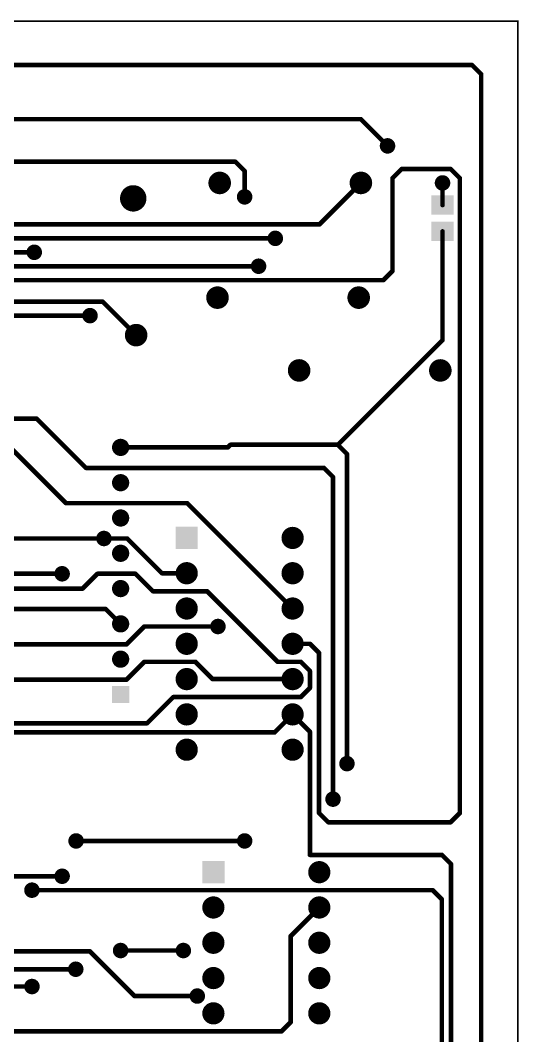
# Model space of a CAD drawing. Extents: x 0 to 107, y 0 to 143.
# Drawn here: x 71.4 to 107.2, y 69.6 to 142.7 of the extents above; entities that cross this region are included whole.
import ezdxf

# ---------------------------------------------------------------- set-up
doc = ezdxf.new("R2010")
doc.units = 0
for name, color, linetype in [('Board_Outline', 21, 'CONTINUOUS'), ('Top', 9, 'CONTINUOUS'), ('Top_Mask', 6, 'CONTINUOUS'), ('Top_Paste', 7, 'CONTINUOUS')]:
    doc.layers.add(name, color=color, linetype=linetype)

msp = doc.modelspace()

# ---------------------------------------------------------------- linework, layer by layer
at = {"layer": 'Board_Outline', "linetype": 'CONTINUOUS', "const_width": 0.12}
msp.add_lwpolyline([(0, 142.5924), (107.1581, 142.5924), (107.1581, 0), (0, 0), (0, 142.5924)], dxfattribs=at)
at = {"layer": 'Top', "linetype": 'CONTINUOUS', "const_width": 0.33}
for points in [[(1.6, 139.4352), (103.8554, 139.4352)], [(103.8554, 139.4352), (104.5154, 138.7752)], [(104.5154, 138.7752), (104.5154, 10.0102)], [(95.8565, 135.5397), (53.3393, 135.5397)], [(97.7812, 133.615), (95.8565, 135.5397)], [(86.8384, 132.471), (54.6853, 132.471)], [(87.4984, 131.811), (86.8384, 132.471)], [(87.4984, 129.9459), (87.4984, 131.811)], [(98.1389, 131.2919), (98.799, 131.952)], [(98.799, 131.952), (102.3229, 131.952)], [(102.3229, 131.952), (102.9829, 131.292)], [(95.8642, 130.9489), (92.8782, 127.963)], [(98.1389, 124.611), (98.1389, 131.2919)], [(101.7379, 130.949), (101.7379, 129.3589)], [(102.9829, 131.292), (102.9829, 85.5992)], [(92.8782, 127.963), (70.3064, 127.963)], [(101.7379, 119.6398), (101.7379, 127.4589)], [(89.7054, 126.96), (67.6351, 126.96)], [(72.3604, 125.957), (66.8854, 125.957)], [(53.0223, 124.954), (88.5014, 124.954)], [(97.4789, 123.951), (98.1389, 124.611)], [(30.3173, 123.951), (97.4789, 123.951)], [(77.2844, 122.402), (44.1568, 122.402)], [(79.6912, 119.9952), (77.2844, 122.402)], [(76.3724, 121.399), (22.1845, 121.399)], [(94.2014, 112.1033), (101.7379, 119.6398)], [(72.5329, 113.9833), (70.5342, 113.9833)], [(76.0759, 110.4403), (72.5329, 113.9833)], [(74.6503, 107.9003), (70.6354, 111.9152)], [(78.5754, 111.9152), (86.2896, 111.9152)], [(86.2896, 111.9152), (86.4777, 112.1033)], [(86.4777, 112.1033), (94.2014, 112.1033)], [(94.2014, 112.1033), (94.8614, 111.4432)], [(94.8614, 111.4432), (94.8614, 89.1575)], [(93.1984, 110.4403), (76.0759, 110.4403)], [(93.8584, 109.7803), (93.1984, 110.4403)], [(93.8584, 86.6022), (93.8584, 109.7803)], [(83.3705, 107.9003), (74.6503, 107.9003)], [(90.9504, 100.3204), (83.3705, 107.9003)], [(69.2192, 105.3603), (77.3754, 105.3603)], [(77.3754, 105.3603), (79.0505, 105.3603)], [(79.0505, 105.3603), (81.5504, 102.8604)], [(67.5454, 102.8203), (74.3664, 102.8203)], [(76.9051, 102.8203), (75.84, 101.7552)], [(79.6405, 102.8203), (76.9051, 102.8203)], [(80.8954, 101.5655), (79.6405, 102.8203)], [(81.5504, 102.8604), (83.3304, 102.8604)], [(75.84, 101.7552), (70.6354, 101.7552)], [(84.7968, 101.5655), (80.8954, 101.5655)], [(89.8768, 96.4855), (84.7968, 101.5655)], [(66.8854, 100.2803), (77.5103, 100.2803)], [(77.5103, 100.2803), (78.5754, 99.2152)], [(80.2831, 99.0255), (78.9979, 97.7403)], [(85.5784, 99.0255), (80.2831, 99.0255)], [(92.1954, 97.7804), (90.9504, 97.7804)], [(92.8554, 97.1204), (92.1954, 97.7804)], [(78.9979, 97.7403), (66.4954, 97.7403)], [(92.8554, 85.5992), (92.8554, 97.1204)], [(78.9979, 95.2003), (80.2831, 96.4855)], [(80.2831, 96.4855), (83.9529, 96.4855)], [(83.9529, 96.4855), (85.1979, 95.2404)], [(91.5354, 96.4855), (89.8768, 96.4855)], [(92.1954, 95.8255), (91.5354, 96.4855)], [(92.1954, 94.6055), (92.1954, 95.8255)], [(66.4953, 95.2003), (78.9979, 95.2003)], [(85.1979, 95.2404), (90.9504, 95.2404)], [(91.5354, 93.9455), (92.1954, 94.6055)], [(80.4853, 92.0655), (82.3653, 93.9455)], [(82.3653, 93.9455), (91.5354, 93.9455)], [(90.9504, 92.7004), (89.6555, 91.4055)], [(92.1954, 91.4554), (90.9504, 92.7004)], [(44.2047, 92.0655), (80.4853, 92.0655)], [(89.6555, 91.4055), (47.0116, 91.4055)], [(92.1954, 82.5902), (92.1954, 91.4554)], [(93.5154, 84.9392), (92.8554, 85.5992)], [(102.9829, 85.5992), (102.3229, 84.9392)], [(102.3229, 84.9392), (93.5154, 84.9392)], [(75.3694, 83.5932), (87.4984, 83.5932)], [(101.6879, 82.5902), (92.1954, 82.5902)], [(102.3479, 81.9301), (101.6879, 82.5902)], [(102.3479, 27.6464), (102.3479, 81.9301)], [(70.0864, 81.0532), (74.3664, 81.0532)], [(72.1954, 80.0502), (101.0279, 80.0502)], [(101.0279, 80.0502), (101.6879, 79.3902)], [(92.8704, 78.8052), (90.8102, 76.745)], [(101.6879, 79.3902), (101.6879, 32.5627)], [(90.8102, 76.745), (90.8102, 70.5502)], [(64.9804, 75.6551), (76.3505, 75.6551)], [(76.3505, 75.6551), (79.5755, 72.4302)], [(83.0884, 75.7063), (78.5754, 75.7063)], [(61.8363, 74.3603), (75.3475, 74.3603)], [(64.9804, 73.1152), (72.1954, 73.1153)], [(79.5755, 72.4302), (84.0914, 72.4302)], [(90.8102, 70.5502), (90.1502, 69.8902)], [(90.1502, 69.8902), (66.8854, 69.8902)]]:
    msp.add_lwpolyline(points, dxfattribs=at)
at = {"layer": 'Top', "linetype": 'CONTINUOUS'}
for points, const_width in [([(103.7729, 139.4352, 1), (103.9379, 139.4352, 1), (103.7729, 139.4352, 1)], 0.165), ([(103.7729, 139.4352, 1), (103.9379, 139.4352, 1), (103.7729, 139.4352, 1)], 0.165), ([(104.4329, 138.7752, 1), (104.5979, 138.7752, 1), (104.4329, 138.7752, 1)], 0.165), ([(104.4329, 138.7752, 1), (104.5979, 138.7752, 1), (104.4329, 138.7752, 1)], 0.165), ([(95.774, 135.5397, 1), (95.939, 135.5397, 1), (95.774, 135.5397, 1)], 0.165), ([(95.774, 135.5397, 1), (95.939, 135.5397, 1), (95.774, 135.5397, 1)], 0.165), ([(97.5272, 133.615, 1), (98.0352, 133.615, 1), (97.5272, 133.615, 1)], 0.508), ([(97.6987, 133.615, 1), (97.8637, 133.615, 1), (97.6987, 133.615, 1)], 0.165), ([(86.7559, 132.471, 1), (86.9209, 132.471, 1), (86.7559, 132.471, 1)], 0.165), ([(86.7559, 132.471, 1), (86.9209, 132.471, 1), (86.7559, 132.471, 1)], 0.165), ([(85.3232, 130.9489, 1), (86.0852, 130.9489, 1), (85.3232, 130.9489, 1)], 0.762), ([(87.4159, 131.811, 1), (87.5809, 131.811, 1), (87.4159, 131.811, 1)], 0.165), ([(87.4159, 131.811, 1), (87.5809, 131.811, 1), (87.4159, 131.811, 1)], 0.165), ([(95.4832, 130.9489, 1), (96.2452, 130.9489, 1), (95.4832, 130.9489, 1)], 0.762), ([(98.7165, 131.952, 1), (98.8815, 131.952, 1), (98.7165, 131.952, 1)], 0.165), ([(98.7165, 131.952, 1), (98.8815, 131.952, 1), (98.7165, 131.952, 1)], 0.165), ([(102.2404, 131.952, 1), (102.4054, 131.952, 1), (102.2404, 131.952, 1)], 0.165), ([(102.2404, 131.952, 1), (102.4054, 131.952, 1), (102.2404, 131.952, 1)], 0.165), ([(95.7817, 130.9489, 1), (95.9467, 130.9489, 1), (95.7817, 130.9489, 1)], 0.165), ([(98.0564, 131.2919, 1), (98.2214, 131.2919, 1), (98.0564, 131.2919, 1)], 0.165), ([(98.0564, 131.2919, 1), (98.2214, 131.2919, 1), (98.0564, 131.2919, 1)], 0.165), ([(101.4839, 130.949, 1), (101.9919, 130.949, 1), (101.4839, 130.949, 1)], 0.508), ([(101.6554, 130.949, 1), (101.8204, 130.949, 1), (101.6554, 130.949, 1)], 0.165), ([(102.9004, 131.292, 1), (103.0654, 131.292, 1), (102.9004, 131.292, 1)], 0.165), ([(102.9004, 131.292, 1), (103.0654, 131.292, 1), (102.9004, 131.292, 1)], 0.165), ([(79.0317, 129.8377, 1), (79.9317, 129.8377, 1), (79.0317, 129.8377, 1)], 0.9), ([(87.2444, 129.9459, 1), (87.7524, 129.9459, 1), (87.2444, 129.9459, 1)], 0.508), ([(87.4159, 129.9459, 1), (87.5809, 129.9459, 1), (87.4159, 129.9459, 1)], 0.165), ([(101.6554, 129.3589, 1), (101.8204, 129.3589, 1), (101.6554, 129.3589, 1)], 0.165), ([(92.7957, 127.963, 1), (92.9607, 127.963, 1), (92.7957, 127.963, 1)], 0.165), ([(92.7957, 127.963, 1), (92.9607, 127.963, 1), (92.7957, 127.963, 1)], 0.165), ([(89.4514, 126.96, 1), (89.9594, 126.96, 1), (89.4514, 126.96, 1)], 0.508), ([(101.6554, 127.4589, 1), (101.8204, 127.4589, 1), (101.6554, 127.4589, 1)], 0.165), ([(72.1064, 125.957, 1), (72.6144, 125.957, 1), (72.1064, 125.957, 1)], 0.508), ([(89.6229, 126.96, 1), (89.7879, 126.96, 1), (89.6229, 126.96, 1)], 0.165), ([(72.2779, 125.957, 1), (72.4429, 125.957, 1), (72.2779, 125.957, 1)], 0.165), ([(88.2474, 124.954, 1), (88.7554, 124.954, 1), (88.2474, 124.954, 1)], 0.508), ([(88.4189, 124.954, 1), (88.5839, 124.954, 1), (88.4189, 124.954, 1)], 0.165), ([(98.0564, 124.611, 1), (98.2214, 124.611, 1), (98.0564, 124.611, 1)], 0.165), ([(98.0564, 124.611, 1), (98.2214, 124.611, 1), (98.0564, 124.611, 1)], 0.165), ([(97.3964, 123.951, 1), (97.5614, 123.951, 1), (97.3964, 123.951, 1)], 0.165), ([(97.3964, 123.951, 1), (97.5614, 123.951, 1), (97.3964, 123.951, 1)], 0.165), ([(85.1644, 122.6939, 1), (85.9264, 122.6939, 1), (85.1644, 122.6939, 1)], 0.762), ([(95.3244, 122.6939, 1), (96.0864, 122.6939, 1), (95.3244, 122.6939, 1)], 0.762), ([(77.2019, 122.402, 1), (77.3669, 122.402, 1), (77.2019, 122.402, 1)], 0.165), ([(77.2019, 122.402, 1), (77.3669, 122.402, 1), (77.2019, 122.402, 1)], 0.165), ([(76.1184, 121.399, 1), (76.6264, 121.399, 1), (76.1184, 121.399, 1)], 0.508), ([(76.2899, 121.399, 1), (76.4549, 121.399, 1), (76.2899, 121.399, 1)], 0.165), ([(79.3102, 119.9952, 1), (80.0722, 119.9952, 1), (79.3102, 119.9952, 1)], 0.762), ([(79.6087, 119.9952, 1), (79.7737, 119.9952, 1), (79.6087, 119.9952, 1)], 0.165), ([(101.6554, 119.6398, 1), (101.8204, 119.6398, 1), (101.6554, 119.6398, 1)], 0.165), ([(101.6554, 119.6398, 1), (101.8204, 119.6398, 1), (101.6554, 119.6398, 1)], 0.165), ([(91.0382, 117.4552, 1), (91.8002, 117.4552, 1), (91.0382, 117.4552, 1)], 0.762), ([(101.1982, 117.4552, 1), (101.9602, 117.4552, 1), (101.1982, 117.4552, 1)], 0.762), ([(72.4504, 113.9833, 1), (72.6154, 113.9833, 1), (72.4504, 113.9833, 1)], 0.165), ([(72.4504, 113.9833, 1), (72.6154, 113.9833, 1), (72.4504, 113.9833, 1)], 0.165), ([(78.2904, 111.9152, 1), (78.8604, 111.9152, 1), (78.2904, 111.9152, 1)], 0.57), ([(78.4929, 111.9152, 1), (78.6579, 111.9152, 1), (78.4929, 111.9152, 1)], 0.165), ([(86.2071, 111.9152, 1), (86.3721, 111.9152, 1), (86.2071, 111.9152, 1)], 0.165), ([(86.2071, 111.9152, 1), (86.3721, 111.9152, 1), (86.2071, 111.9152, 1)], 0.165), ([(86.3952, 112.1033, 1), (86.5602, 112.1033, 1), (86.3952, 112.1033, 1)], 0.165), ([(86.3952, 112.1033, 1), (86.5602, 112.1033, 1), (86.3952, 112.1033, 1)], 0.165), ([(94.1189, 112.1033, 1), (94.2839, 112.1033, 1), (94.1189, 112.1033, 1)], 0.165), ([(94.1189, 112.1033, 1), (94.2839, 112.1033, 1), (94.1189, 112.1033, 1)], 0.165), ([(94.1189, 112.1033, 1), (94.2839, 112.1033, 1), (94.1189, 112.1033, 1)], 0.165), ([(94.7789, 111.4432, 1), (94.9439, 111.4432, 1), (94.7789, 111.4432, 1)], 0.165), ([(94.7789, 111.4432, 1), (94.9439, 111.4432, 1), (94.7789, 111.4432, 1)], 0.165), ([(75.9934, 110.4403, 1), (76.1584, 110.4403, 1), (75.9934, 110.4403, 1)], 0.165), ([(75.9934, 110.4403, 1), (76.1584, 110.4403, 1), (75.9934, 110.4403, 1)], 0.165), ([(93.1159, 110.4403, 1), (93.2809, 110.4403, 1), (93.1159, 110.4403, 1)], 0.165), ([(93.1159, 110.4403, 1), (93.2809, 110.4403, 1), (93.1159, 110.4403, 1)], 0.165), ([(78.2904, 109.3752, 1), (78.8604, 109.3752, 1), (78.2904, 109.3752, 1)], 0.57), ([(93.7759, 109.7803, 1), (93.9409, 109.7803, 1), (93.7759, 109.7803, 1)], 0.165), ([(93.7759, 109.7803, 1), (93.9409, 109.7803, 1), (93.7759, 109.7803, 1)], 0.165), ([(74.5678, 107.9003, 1), (74.7328, 107.9003, 1), (74.5678, 107.9003, 1)], 0.165), ([(74.5678, 107.9003, 1), (74.7328, 107.9003, 1), (74.5678, 107.9003, 1)], 0.165), ([(83.288, 107.9003, 1), (83.453, 107.9003, 1), (83.288, 107.9003, 1)], 0.165), ([(83.288, 107.9003, 1), (83.453, 107.9003, 1), (83.288, 107.9003, 1)], 0.165), ([(78.2904, 106.8352, 1), (78.8604, 106.8352, 1), (78.2904, 106.8352, 1)], 0.57), ([(90.5754, 105.4004, 1), (91.3254, 105.4004, 1), (90.5754, 105.4004, 1)], 0.75), ([(77.1214, 105.3603, 1), (77.6294, 105.3603, 1), (77.1214, 105.3603, 1)], 0.508), ([(77.2929, 105.3603, 1), (77.4579, 105.3603, 1), (77.2929, 105.3603, 1)], 0.165), ([(77.2929, 105.3603, 1), (77.4579, 105.3603, 1), (77.2929, 105.3603, 1)], 0.165), ([(78.968, 105.3603, 1), (79.133, 105.3603, 1), (78.968, 105.3603, 1)], 0.165), ([(78.968, 105.3603, 1), (79.133, 105.3603, 1), (78.968, 105.3603, 1)], 0.165), ([(78.2904, 104.2952, 1), (78.8604, 104.2952, 1), (78.2904, 104.2952, 1)], 0.57), ([(74.1124, 102.8203, 1), (74.6204, 102.8203, 1), (74.1124, 102.8203, 1)], 0.508), ([(82.9554, 102.8604, 1), (83.7054, 102.8604, 1), (82.9554, 102.8604, 1)], 0.75), ([(90.5754, 102.8604, 1), (91.3254, 102.8604, 1), (90.5754, 102.8604, 1)], 0.75), ([(74.2839, 102.8203, 1), (74.4489, 102.8203, 1), (74.2839, 102.8203, 1)], 0.165), ([(76.8226, 102.8203, 1), (76.9876, 102.8203, 1), (76.8226, 102.8203, 1)], 0.165), ([(76.8226, 102.8203, 1), (76.9876, 102.8203, 1), (76.8226, 102.8203, 1)], 0.165), ([(78.2904, 101.7552, 1), (78.8604, 101.7552, 1), (78.2904, 101.7552, 1)], 0.57), ([(79.558, 102.8203, 1), (79.723, 102.8203, 1), (79.558, 102.8203, 1)], 0.165), ([(79.558, 102.8203, 1), (79.723, 102.8203, 1), (79.558, 102.8203, 1)], 0.165), ([(81.4679, 102.8604, 1), (81.6329, 102.8604, 1), (81.4679, 102.8604, 1)], 0.165), ([(81.4679, 102.8604, 1), (81.6329, 102.8604, 1), (81.4679, 102.8604, 1)], 0.165), ([(83.2479, 102.8604, 1), (83.4129, 102.8604, 1), (83.2479, 102.8604, 1)], 0.165), ([(75.7575, 101.7552, 1), (75.9225, 101.7552, 1), (75.7575, 101.7552, 1)], 0.165), ([(75.7575, 101.7552, 1), (75.9225, 101.7552, 1), (75.7575, 101.7552, 1)], 0.165), ([(80.8129, 101.5655, 1), (80.9779, 101.5655, 1), (80.8129, 101.5655, 1)], 0.165), ([(80.8129, 101.5655, 1), (80.9779, 101.5655, 1), (80.8129, 101.5655, 1)], 0.165), ([(84.7143, 101.5655, 1), (84.8793, 101.5655, 1), (84.7143, 101.5655, 1)], 0.165), ([(84.7143, 101.5655, 1), (84.8793, 101.5655, 1), (84.7143, 101.5655, 1)], 0.165), ([(82.9554, 100.3204, 1), (83.7054, 100.3204, 1), (82.9554, 100.3204, 1)], 0.75), ([(90.5754, 100.3204, 1), (91.3254, 100.3204, 1), (90.5754, 100.3204, 1)], 0.75), ([(77.4278, 100.2803, 1), (77.5928, 100.2803, 1), (77.4278, 100.2803, 1)], 0.165), ([(77.4278, 100.2803, 1), (77.5928, 100.2803, 1), (77.4278, 100.2803, 1)], 0.165), ([(90.8679, 100.3204, 1), (91.0329, 100.3204, 1), (90.8679, 100.3204, 1)], 0.165), ([(78.2904, 99.2152, 1), (78.8604, 99.2152, 1), (78.2904, 99.2152, 1)], 0.57), ([(85.3244, 99.0255, 1), (85.8324, 99.0255, 1), (85.3244, 99.0255, 1)], 0.508), ([(78.4929, 99.2152, 1), (78.6579, 99.2152, 1), (78.4929, 99.2152, 1)], 0.165), ([(80.2006, 99.0255, 1), (80.3656, 99.0255, 1), (80.2006, 99.0255, 1)], 0.165), ([(80.2006, 99.0255, 1), (80.3656, 99.0255, 1), (80.2006, 99.0255, 1)], 0.165), ([(85.4959, 99.0255, 1), (85.6609, 99.0255, 1), (85.4959, 99.0255, 1)], 0.165), ([(82.9554, 97.7804, 1), (83.7054, 97.7804, 1), (82.9554, 97.7804, 1)], 0.75), ([(90.5754, 97.7804, 1), (91.3254, 97.7804, 1), (90.5754, 97.7804, 1)], 0.75), ([(90.8679, 97.7804, 1), (91.0329, 97.7804, 1), (90.8679, 97.7804, 1)], 0.165), ([(92.1129, 97.7804, 1), (92.2779, 97.7804, 1), (92.1129, 97.7804, 1)], 0.165), ([(92.1129, 97.7804, 1), (92.2779, 97.7804, 1), (92.1129, 97.7804, 1)], 0.165), ([(78.2904, 96.6752, 1), (78.8604, 96.6752, 1), (78.2904, 96.6752, 1)], 0.57), ([(78.9154, 97.7403, 1), (79.0804, 97.7403, 1), (78.9154, 97.7403, 1)], 0.165), ([(78.9154, 97.7403, 1), (79.0804, 97.7403, 1), (78.9154, 97.7403, 1)], 0.165), ([(92.7729, 97.1204, 1), (92.9379, 97.1204, 1), (92.7729, 97.1204, 1)], 0.165), ([(92.7729, 97.1204, 1), (92.9379, 97.1204, 1), (92.7729, 97.1204, 1)], 0.165), ([(80.2006, 96.4855, 1), (80.3656, 96.4855, 1), (80.2006, 96.4855, 1)], 0.165), ([(80.2006, 96.4855, 1), (80.3656, 96.4855, 1), (80.2006, 96.4855, 1)], 0.165), ([(83.8704, 96.4855, 1), (84.0354, 96.4855, 1), (83.8704, 96.4855, 1)], 0.165), ([(83.8704, 96.4855, 1), (84.0354, 96.4855, 1), (83.8704, 96.4855, 1)], 0.165), ([(89.7943, 96.4855, 1), (89.9593, 96.4855, 1), (89.7943, 96.4855, 1)], 0.165), ([(89.7943, 96.4855, 1), (89.9593, 96.4855, 1), (89.7943, 96.4855, 1)], 0.165), ([(91.4529, 96.4855, 1), (91.6179, 96.4855, 1), (91.4529, 96.4855, 1)], 0.165), ([(91.4529, 96.4855, 1), (91.6179, 96.4855, 1), (91.4529, 96.4855, 1)], 0.165), ([(82.9554, 95.2404, 1), (83.7054, 95.2404, 1), (82.9554, 95.2404, 1)], 0.75), ([(90.5754, 95.2404, 1), (91.3254, 95.2404, 1), (90.5754, 95.2404, 1)], 0.75), ([(92.1129, 95.8255, 1), (92.2779, 95.8255, 1), (92.1129, 95.8255, 1)], 0.165), ([(92.1129, 95.8255, 1), (92.2779, 95.8255, 1), (92.1129, 95.8255, 1)], 0.165), ([(78.9154, 95.2003, 1), (79.0804, 95.2003, 1), (78.9154, 95.2003, 1)], 0.165), ([(78.9154, 95.2003, 1), (79.0804, 95.2003, 1), (78.9154, 95.2003, 1)], 0.165), ([(85.1154, 95.2404, 1), (85.2804, 95.2404, 1), (85.1154, 95.2404, 1)], 0.165), ([(85.1154, 95.2404, 1), (85.2804, 95.2404, 1), (85.1154, 95.2404, 1)], 0.165), ([(90.8679, 95.2404, 1), (91.0329, 95.2404, 1), (90.8679, 95.2404, 1)], 0.165), ([(92.1129, 94.6055, 1), (92.2779, 94.6055, 1), (92.1129, 94.6055, 1)], 0.165), ([(92.1129, 94.6055, 1), (92.2779, 94.6055, 1), (92.1129, 94.6055, 1)], 0.165), ([(82.2828, 93.9455, 1), (82.4478, 93.9455, 1), (82.2828, 93.9455, 1)], 0.165), ([(82.2828, 93.9455, 1), (82.4478, 93.9455, 1), (82.2828, 93.9455, 1)], 0.165), ([(91.4529, 93.9455, 1), (91.6179, 93.9455, 1), (91.4529, 93.9455, 1)], 0.165), ([(91.4529, 93.9455, 1), (91.6179, 93.9455, 1), (91.4529, 93.9455, 1)], 0.165), ([(82.9554, 92.7004, 1), (83.7054, 92.7004, 1), (82.9554, 92.7004, 1)], 0.75), ([(90.5754, 92.7004, 1), (91.3254, 92.7004, 1), (90.5754, 92.7004, 1)], 0.75), ([(90.8679, 92.7004, 1), (91.0329, 92.7004, 1), (90.8679, 92.7004, 1)], 0.165), ([(90.8679, 92.7004, 1), (91.0329, 92.7004, 1), (90.8679, 92.7004, 1)], 0.165), ([(80.4028, 92.0655, 1), (80.5678, 92.0655, 1), (80.4028, 92.0655, 1)], 0.165), ([(80.4028, 92.0655, 1), (80.5678, 92.0655, 1), (80.4028, 92.0655, 1)], 0.165), ([(89.573, 91.4055, 1), (89.738, 91.4055, 1), (89.573, 91.4055, 1)], 0.165), ([(89.573, 91.4055, 1), (89.738, 91.4055, 1), (89.573, 91.4055, 1)], 0.165), ([(92.1129, 91.4554, 1), (92.2779, 91.4554, 1), (92.1129, 91.4554, 1)], 0.165), ([(92.1129, 91.4554, 1), (92.2779, 91.4554, 1), (92.1129, 91.4554, 1)], 0.165), ([(82.9554, 90.1604, 1), (83.7054, 90.1604, 1), (82.9554, 90.1604, 1)], 0.75), ([(90.5754, 90.1604, 1), (91.3254, 90.1604, 1), (90.5754, 90.1604, 1)], 0.75), ([(94.6074, 89.1575, 1), (95.1154, 89.1575, 1), (94.6074, 89.1575, 1)], 0.508), ([(94.7789, 89.1575, 1), (94.9439, 89.1575, 1), (94.7789, 89.1575, 1)], 0.165), ([(93.6044, 86.6022, 1), (94.1124, 86.6022, 1), (93.6044, 86.6022, 1)], 0.508), ([(93.7759, 86.6022, 1), (93.9409, 86.6022, 1), (93.7759, 86.6022, 1)], 0.165), ([(92.7729, 85.5992, 1), (92.9379, 85.5992, 1), (92.7729, 85.5992, 1)], 0.165), ([(92.7729, 85.5992, 1), (92.9379, 85.5992, 1), (92.7729, 85.5992, 1)], 0.165), ([(102.9004, 85.5992, 1), (103.0654, 85.5992, 1), (102.9004, 85.5992, 1)], 0.165), ([(102.9004, 85.5992, 1), (103.0654, 85.5992, 1), (102.9004, 85.5992, 1)], 0.165), ([(93.4329, 84.9392, 1), (93.5979, 84.9392, 1), (93.4329, 84.9392, 1)], 0.165), ([(93.4329, 84.9392, 1), (93.5979, 84.9392, 1), (93.4329, 84.9392, 1)], 0.165), ([(102.2404, 84.9392, 1), (102.4054, 84.9392, 1), (102.2404, 84.9392, 1)], 0.165), ([(102.2404, 84.9392, 1), (102.4054, 84.9392, 1), (102.2404, 84.9392, 1)], 0.165), ([(75.1154, 83.5932, 1), (75.6234, 83.5932, 1), (75.1154, 83.5932, 1)], 0.508), ([(87.2444, 83.5932, 1), (87.7524, 83.5932, 1), (87.2444, 83.5932, 1)], 0.508), ([(75.2869, 83.5932, 1), (75.4519, 83.5932, 1), (75.2869, 83.5932, 1)], 0.165), ([(87.4159, 83.5932, 1), (87.5809, 83.5932, 1), (87.4159, 83.5932, 1)], 0.165), ([(92.1129, 82.5902, 1), (92.2779, 82.5902, 1), (92.1129, 82.5902, 1)], 0.165), ([(92.1129, 82.5902, 1), (92.2779, 82.5902, 1), (92.1129, 82.5902, 1)], 0.165), ([(101.6054, 82.5902, 1), (101.7704, 82.5902, 1), (101.6054, 82.5902, 1)], 0.165), ([(101.6054, 82.5902, 1), (101.7704, 82.5902, 1), (101.6054, 82.5902, 1)], 0.165), ([(92.4954, 81.3452, 1), (93.2454, 81.3452, 1), (92.4954, 81.3452, 1)], 0.75), ([(102.2654, 81.9301, 1), (102.4304, 81.9301, 1), (102.2654, 81.9301, 1)], 0.165), ([(102.2654, 81.9301, 1), (102.4304, 81.9301, 1), (102.2654, 81.9301, 1)], 0.165), ([(74.1124, 81.0532, 1), (74.6204, 81.0532, 1), (74.1124, 81.0532, 1)], 0.508), ([(74.2839, 81.0532, 1), (74.4489, 81.0532, 1), (74.2839, 81.0532, 1)], 0.165), ([(71.9414, 80.0502, 1), (72.4494, 80.0502, 1), (71.9414, 80.0502, 1)], 0.508), ([(72.1129, 80.0502, 1), (72.2779, 80.0502, 1), (72.1129, 80.0502, 1)], 0.165), ([(100.9454, 80.0502, 1), (101.1104, 80.0502, 1), (100.9454, 80.0502, 1)], 0.165), ([(100.9454, 80.0502, 1), (101.1104, 80.0502, 1), (100.9454, 80.0502, 1)], 0.165), ([(84.8754, 78.8052, 1), (85.6254, 78.8052, 1), (84.8754, 78.8052, 1)], 0.75), ([(92.4954, 78.8052, 1), (93.2454, 78.8052, 1), (92.4954, 78.8052, 1)], 0.75), ([(92.7879, 78.8052, 1), (92.9529, 78.8052, 1), (92.7879, 78.8052, 1)], 0.165), ([(101.6054, 79.3902, 1), (101.7704, 79.3902, 1), (101.6054, 79.3902, 1)], 0.165), ([(101.6054, 79.3902, 1), (101.7704, 79.3902, 1), (101.6054, 79.3902, 1)], 0.165), ([(84.8754, 76.2652, 1), (85.6254, 76.2652, 1), (84.8754, 76.2652, 1)], 0.75), ([(90.7277, 76.745, 1), (90.8927, 76.745, 1), (90.7277, 76.745, 1)], 0.165), ([(90.7277, 76.745, 1), (90.8927, 76.745, 1), (90.7277, 76.745, 1)], 0.165), ([(92.4954, 76.2652, 1), (93.2454, 76.2652, 1), (92.4954, 76.2652, 1)], 0.75), ([(78.3214, 75.7063, 1), (78.8294, 75.7063, 1), (78.3214, 75.7063, 1)], 0.508), ([(82.8344, 75.7063, 1), (83.3424, 75.7063, 1), (82.8344, 75.7063, 1)], 0.508), ([(76.268, 75.6551, 1), (76.433, 75.6551, 1), (76.268, 75.6551, 1)], 0.165), ([(76.268, 75.6551, 1), (76.433, 75.6551, 1), (76.268, 75.6551, 1)], 0.165), ([(78.4929, 75.7063, 1), (78.6579, 75.7063, 1), (78.4929, 75.7063, 1)], 0.165), ([(83.0059, 75.7063, 1), (83.1709, 75.7063, 1), (83.0059, 75.7063, 1)], 0.165), ([(75.0935, 74.3603, 1), (75.6015, 74.3603, 1), (75.0935, 74.3603, 1)], 0.508), ([(75.265, 74.3603, 1), (75.43, 74.3603, 1), (75.265, 74.3603, 1)], 0.165), ([(84.8754, 73.7252, 1), (85.6254, 73.7252, 1), (84.8754, 73.7252, 1)], 0.75), ([(92.4954, 73.7252, 1), (93.2454, 73.7252, 1), (92.4954, 73.7252, 1)], 0.75), ([(71.9414, 73.1153, 1), (72.4494, 73.1153, 1), (71.9414, 73.1153, 1)], 0.508), ([(72.1129, 73.1153, 1), (72.2779, 73.1153, 1), (72.1129, 73.1153, 1)], 0.165), ([(79.493, 72.4302, 1), (79.658, 72.4302, 1), (79.493, 72.4302, 1)], 0.165), ([(79.493, 72.4302, 1), (79.658, 72.4302, 1), (79.493, 72.4302, 1)], 0.165), ([(83.8374, 72.4302, 1), (84.3454, 72.4302, 1), (83.8374, 72.4302, 1)], 0.508), ([(84.0089, 72.4302, 1), (84.1739, 72.4302, 1), (84.0089, 72.4302, 1)], 0.165), ([(84.8754, 71.1852, 1), (85.6254, 71.1852, 1), (84.8754, 71.1852, 1)], 0.75), ([(92.4954, 71.1852, 1), (93.2454, 71.1852, 1), (92.4954, 71.1852, 1)], 0.75), ([(90.7277, 70.5502, 1), (90.8927, 70.5502, 1), (90.7277, 70.5502, 1)], 0.165), ([(90.7277, 70.5502, 1), (90.8927, 70.5502, 1), (90.7277, 70.5502, 1)], 0.165), ([(90.0677, 69.8902, 1), (90.2327, 69.8902, 1), (90.0677, 69.8902, 1)], 0.165), ([(90.0677, 69.8902, 1), (90.2327, 69.8902, 1), (90.0677, 69.8902, 1)], 0.165)]:
    msp.add_lwpolyline(points, format="xyb", dxfattribs=dict(at, const_width=const_width))
at = {"layer": 'Top'}
for points in [[(100.9879, 130.0089), (102.4879, 130.0089), (100.9879, 128.7089), (102.4879, 128.7089)], [(100.9879, 128.1089), (102.4879, 128.1089), (100.9879, 126.8089), (102.4879, 126.8089)], [(82.5804, 106.1504), (84.0804, 106.1504), (82.5804, 104.6504), (84.0804, 104.6504)], [(78.0054, 94.7052), (79.1454, 94.7052), (78.0054, 93.5652), (79.1454, 93.5652)], [(84.5004, 82.0952), (86.0004, 82.0952), (84.5004, 80.5952), (86.0004, 80.5952)]]:
    msp.add_solid(points, dxfattribs=at)
at = {"layer": 'Top_Mask', "linetype": 'CONTINUOUS'}
for points, const_width in [([(97.5022, 133.615, 1), (98.0602, 133.615, 1), (97.5022, 133.615, 1)], 0.558), ([(85.2982, 130.9489, 1), (86.1102, 130.9489, 1), (85.2982, 130.9489, 1)], 0.812), ([(95.4582, 130.9489, 1), (96.2702, 130.9489, 1), (95.4582, 130.9489, 1)], 0.812), ([(101.4589, 130.949, 1), (102.0169, 130.949, 1), (101.4589, 130.949, 1)], 0.558), ([(79.0067, 129.8377, 1), (79.9567, 129.8377, 1), (79.0067, 129.8377, 1)], 0.95), ([(87.2194, 129.9459, 1), (87.7774, 129.9459, 1), (87.2194, 129.9459, 1)], 0.558), ([(89.4264, 126.96, 1), (89.9844, 126.96, 1), (89.4264, 126.96, 1)], 0.558), ([(72.0814, 125.957, 1), (72.6394, 125.957, 1), (72.0814, 125.957, 1)], 0.558), ([(88.2224, 124.954, 1), (88.7804, 124.954, 1), (88.2224, 124.954, 1)], 0.558), ([(85.1394, 122.6939, 1), (85.9514, 122.6939, 1), (85.1394, 122.6939, 1)], 0.812), ([(95.2994, 122.6939, 1), (96.1114, 122.6939, 1), (95.2994, 122.6939, 1)], 0.812), ([(76.0934, 121.399, 1), (76.6514, 121.399, 1), (76.0934, 121.399, 1)], 0.558), ([(79.2852, 119.9952, 1), (80.0972, 119.9952, 1), (79.2852, 119.9952, 1)], 0.812), ([(91.0132, 117.4552, 1), (91.8252, 117.4552, 1), (91.0132, 117.4552, 1)], 0.812), ([(101.1732, 117.4552, 1), (101.9852, 117.4552, 1), (101.1732, 117.4552, 1)], 0.812), ([(78.2654, 111.9152, 1), (78.8854, 111.9152, 1), (78.2654, 111.9152, 1)], 0.62), ([(78.2654, 109.3752, 1), (78.8854, 109.3752, 1), (78.2654, 109.3752, 1)], 0.62), ([(78.2654, 106.8352, 1), (78.8854, 106.8352, 1), (78.2654, 106.8352, 1)], 0.62), ([(90.5504, 105.4004, 1), (91.3504, 105.4004, 1), (90.5504, 105.4004, 1)], 0.8), ([(77.0964, 105.3603, 1), (77.6544, 105.3603, 1), (77.0964, 105.3603, 1)], 0.558), ([(78.2654, 104.2952, 1), (78.8854, 104.2952, 1), (78.2654, 104.2952, 1)], 0.62), ([(74.0874, 102.8203, 1), (74.6454, 102.8203, 1), (74.0874, 102.8203, 1)], 0.558), ([(82.9304, 102.8604, 1), (83.7304, 102.8604, 1), (82.9304, 102.8604, 1)], 0.8), ([(90.5504, 102.8604, 1), (91.3504, 102.8604, 1), (90.5504, 102.8604, 1)], 0.8), ([(78.2654, 101.7552, 1), (78.8854, 101.7552, 1), (78.2654, 101.7552, 1)], 0.62), ([(82.9304, 100.3204, 1), (83.7304, 100.3204, 1), (82.9304, 100.3204, 1)], 0.8), ([(90.5504, 100.3204, 1), (91.3504, 100.3204, 1), (90.5504, 100.3204, 1)], 0.8), ([(78.2654, 99.2152, 1), (78.8854, 99.2152, 1), (78.2654, 99.2152, 1)], 0.62), ([(85.2994, 99.0255, 1), (85.8574, 99.0255, 1), (85.2994, 99.0255, 1)], 0.558), ([(82.9304, 97.7804, 1), (83.7304, 97.7804, 1), (82.9304, 97.7804, 1)], 0.8), ([(90.5504, 97.7804, 1), (91.3504, 97.7804, 1), (90.5504, 97.7804, 1)], 0.8), ([(78.2654, 96.6752, 1), (78.8854, 96.6752, 1), (78.2654, 96.6752, 1)], 0.62), ([(82.9304, 95.2404, 1), (83.7304, 95.2404, 1), (82.9304, 95.2404, 1)], 0.8), ([(90.5504, 95.2404, 1), (91.3504, 95.2404, 1), (90.5504, 95.2404, 1)], 0.8), ([(82.9304, 92.7004, 1), (83.7304, 92.7004, 1), (82.9304, 92.7004, 1)], 0.8), ([(90.5504, 92.7004, 1), (91.3504, 92.7004, 1), (90.5504, 92.7004, 1)], 0.8), ([(82.9304, 90.1604, 1), (83.7304, 90.1604, 1), (82.9304, 90.1604, 1)], 0.8), ([(90.5504, 90.1604, 1), (91.3504, 90.1604, 1), (90.5504, 90.1604, 1)], 0.8), ([(94.5824, 89.1575, 1), (95.1404, 89.1575, 1), (94.5824, 89.1575, 1)], 0.558), ([(93.5794, 86.6022, 1), (94.1374, 86.6022, 1), (93.5794, 86.6022, 1)], 0.558), ([(75.0904, 83.5932, 1), (75.6484, 83.5932, 1), (75.0904, 83.5932, 1)], 0.558), ([(87.2194, 83.5932, 1), (87.7774, 83.5932, 1), (87.2194, 83.5932, 1)], 0.558), ([(92.4704, 81.3452, 1), (93.2704, 81.3452, 1), (92.4704, 81.3452, 1)], 0.8), ([(74.0874, 81.0532, 1), (74.6454, 81.0532, 1), (74.0874, 81.0532, 1)], 0.558), ([(71.9164, 80.0502, 1), (72.4744, 80.0502, 1), (71.9164, 80.0502, 1)], 0.558), ([(84.8504, 78.8052, 1), (85.6504, 78.8052, 1), (84.8504, 78.8052, 1)], 0.8), ([(92.4704, 78.8052, 1), (93.2704, 78.8052, 1), (92.4704, 78.8052, 1)], 0.8), ([(84.8504, 76.2652, 1), (85.6504, 76.2652, 1), (84.8504, 76.2652, 1)], 0.8), ([(92.4704, 76.2652, 1), (93.2704, 76.2652, 1), (92.4704, 76.2652, 1)], 0.8), ([(78.2964, 75.7063, 1), (78.8544, 75.7063, 1), (78.2964, 75.7063, 1)], 0.558), ([(82.8094, 75.7063, 1), (83.3674, 75.7063, 1), (82.8094, 75.7063, 1)], 0.558), ([(75.0685, 74.3603, 1), (75.6265, 74.3603, 1), (75.0685, 74.3603, 1)], 0.558), ([(84.8504, 73.7252, 1), (85.6504, 73.7252, 1), (84.8504, 73.7252, 1)], 0.8), ([(92.4704, 73.7252, 1), (93.2704, 73.7252, 1), (92.4704, 73.7252, 1)], 0.8), ([(71.9164, 73.1153, 1), (72.4744, 73.1153, 1), (71.9164, 73.1153, 1)], 0.558), ([(83.8124, 72.4302, 1), (84.3704, 72.4302, 1), (83.8124, 72.4302, 1)], 0.558), ([(84.8504, 71.1852, 1), (85.6504, 71.1852, 1), (84.8504, 71.1852, 1)], 0.8), ([(92.4704, 71.1852, 1), (93.2704, 71.1852, 1), (92.4704, 71.1852, 1)], 0.8)]:
    msp.add_lwpolyline(points, format="xyb", dxfattribs=dict(at, const_width=const_width))
at = {"layer": 'Top_Mask'}
for points in [[(100.9379, 130.0589), (102.5379, 130.0589), (100.9379, 128.6589), (102.5379, 128.6589)], [(100.9379, 128.1589), (102.5379, 128.1589), (100.9379, 126.7589), (102.5379, 126.7589)], [(82.5304, 106.2004), (84.1304, 106.2004), (82.5304, 104.6004), (84.1304, 104.6004)], [(77.9554, 94.7552), (79.1954, 94.7552), (77.9554, 93.5152), (79.1954, 93.5152)], [(84.4504, 82.1452), (86.0504, 82.1452), (84.4504, 80.5452), (86.0504, 80.5452)]]:
    msp.add_solid(points, dxfattribs=at)
at = {"layer": 'Top_Paste'}
for points in [[(101.0379, 129.9589), (102.4379, 129.9589), (101.0379, 128.7589), (102.4379, 128.7589)], [(101.0379, 128.0589), (102.4379, 128.0589), (101.0379, 126.8589), (102.4379, 126.8589)]]:
    msp.add_solid(points, dxfattribs=at)

doc.saveas('drawing.dxf')
